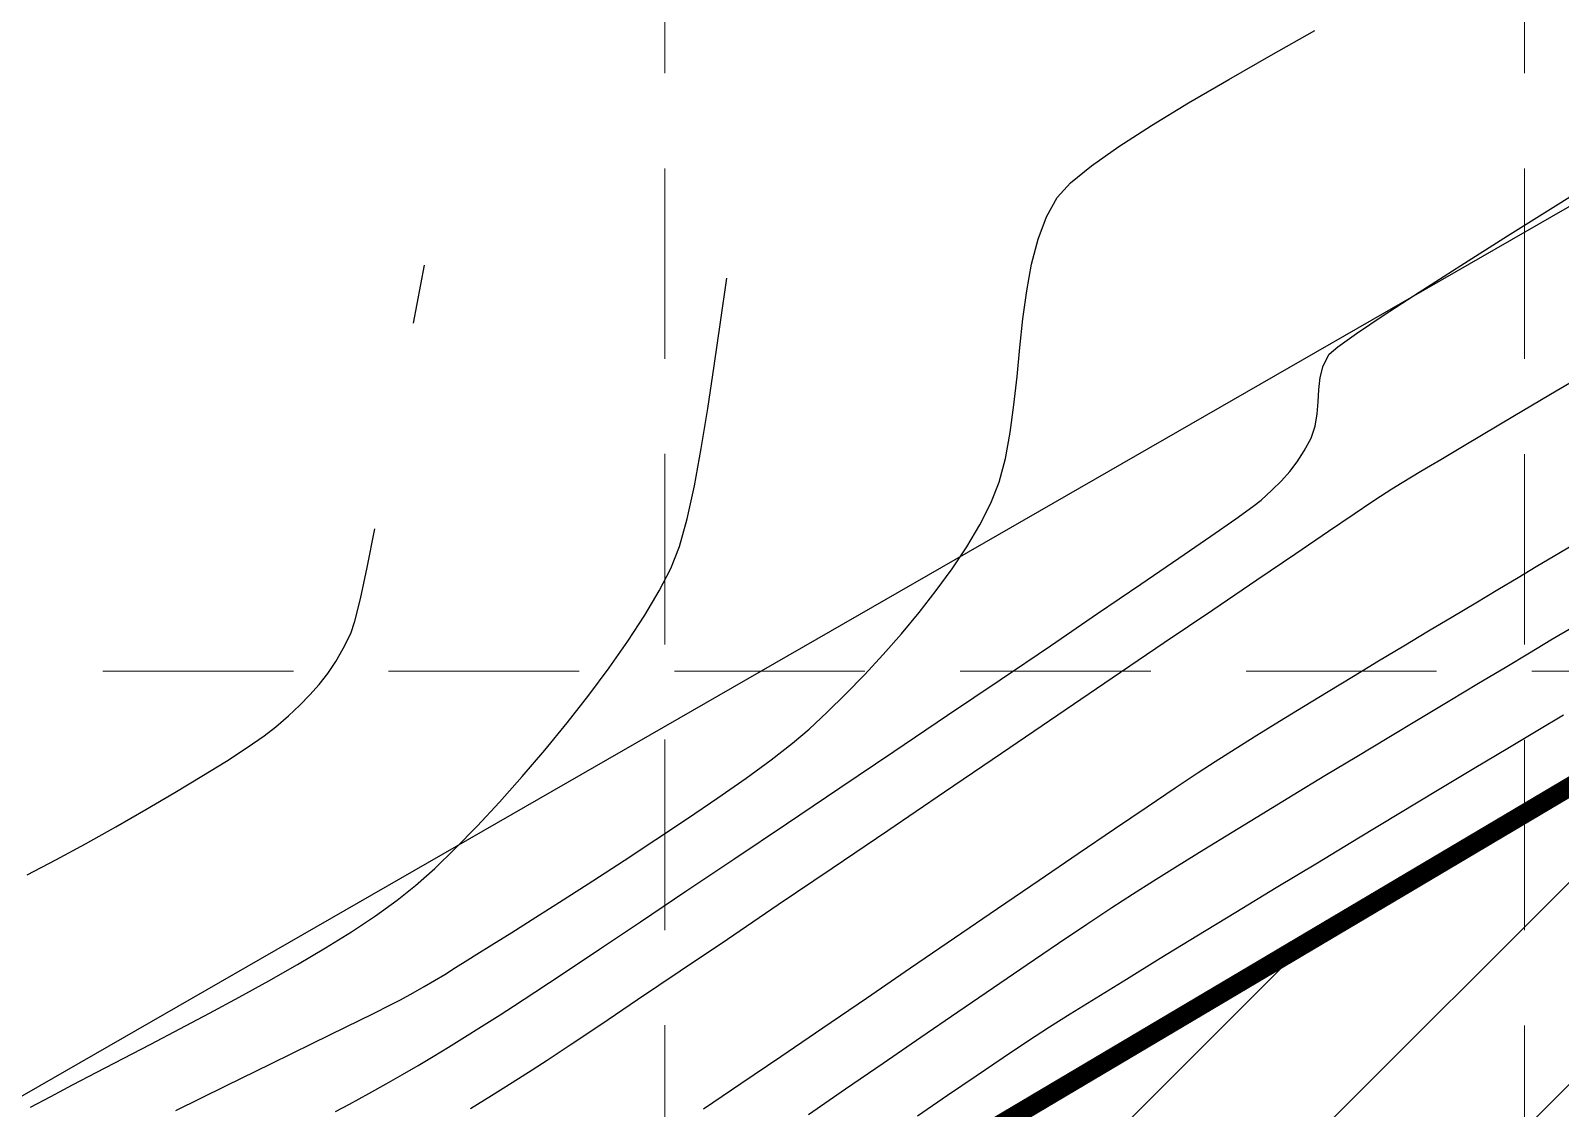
# Model space of a CAD drawing. Extents: x 2138193 to 2139991, y 332071 to 334944.
# Drawn here: x 2138475.4 to 2138555.7, y 332632.5 to 332689.1 of the extents above; entities that cross this region are included whole.
import ezdxf

# ---------------------------------------------------------------- set-up
doc = ezdxf.new("R2010")
doc.units = 0
doc.header["$LTSCALE"] = 100
doc.header["$MEASUREMENT"] = 0
doc.linetypes.add('DASHED', pattern=[0.75, 0.5, -0.25])
doc.linetypes.add('HIDDEN', pattern=[0.375, 0.25, -0.125])
for name, color, linetype in [('CONTOURS', 35, 'Continuous'), ('GRID', 254, 'DASHED'), ('V-PROP-SUBD-N', 7, 'Continuous')]:
    doc.layers.add(name, color=color, linetype=linetype)

msp = doc.modelspace()

# ---------------------------------------------------------------- hatches: boundary and pattern name
at = {"layer": 'CONTOURS', "ltscale": 10}
h = msp.add_hatch(dxfattribs=at)
h.set_pattern_fill('ANSI31', color=5, scale=60, style=0)
h.set_pattern_definition([(45, (0, 0), (-5.303300858899106, 5.303300858899107), [])])
h.paths.add_polyline_path([(2138483.546160111, 332606.2740493599), (2138656.140052903, 332606.2740493599), (2138921.264482902, 332760.8706732228), (2139372.471049562, 332785.9219287917), (2139377.748317752, 332780.6479753673), (2139409.411939294, 332807.0177192923), (2139404.134671104, 332828.1135155923), (2139401.496037009, 332952.0512992817), (2139392.260811476, 332977.1025548506), (2139347.404019459, 332973.1470955816), (2139339.488117175, 332969.1916305132), (2139182.489332715, 332936.2294564062), (2139043.960999322, 332917.7706368185), (2138914.667891463, 332903.2672764998), (2138844.744069344, 332879.534509287), (2138820.996350087, 332862.3941780554), (2138795.929319984, 332796.4698240421), (2138748.301847437, 332763.2789477164)])

# ---------------------------------------------------------------- linework, layer by layer
at = {"layer": 'CONTOURS', "color": 5, "ltscale": 10, "const_width": 1}
msp.add_lwpolyline([(2138656.140052903, 332606.2740493598), (2138921.264482902, 332760.8706732228), (2139372.471049562, 332785.9219287917), (2139377.748317752, 332780.6479753673), (2139409.411939294, 332807.0177192923), (2139404.134671104, 332828.1135155923), (2139401.496037009, 332952.0512992817), (2139392.260811476, 332977.1025548506), (2139347.404019459, 332973.1470955816), (2139339.488117175, 332969.1916305132), (2139182.489332715, 332936.2294564062), (2139043.960999322, 332917.7706368185), (2138914.667891463, 332903.2672764998), (2138844.744069344, 332879.534509287), (2138820.996350087, 332862.3941780554), (2138795.929319984, 332796.4698240421), (2138748.301847437, 332763.2789477164), (2138483.546160112, 332606.27404936)], dxfattribs=at)
at = {"layer": 'CONTOURS', "extrusion": (-0.4931945446027887, 0.8699190428850537, 0), "elevation": -765305.0869115178}
msp.add_lwpolyline([(-2024436.960691119, 550), (-2024439.5813403, 550)], dxfattribs=at)
at = {"layer": 'CONTOURS', "extrusion": (0.4967393797602019, -0.8678997572274404, 0), "elevation": 773557.6523589895}
msp.add_lwpolyline([(2021295.395131113, 550), (2021297.959812405, 550)], dxfattribs=at)
at = {"layer": 'CONTOURS', "extrusion": (0.5048191387518942, -0.8632251370006528, 0), "elevation": 792391.7098151478}
msp.add_lwpolyline([(2013984.117874886, 550), (2013986.567511715, 550)], dxfattribs=at)
at = {"layer": 'CONTOURS'}
for points, elevation in [([(2138534.270714633, 332684.1051562702), (2138536.216572711, 332685.285582231)], 550), ([(2138532.551018392, 332682.9997708577), (2138534.270714633, 332684.1051562702)], 550), ([(2138530.019838726, 332681.0894934952), (2138531.114915814, 332681.988268948)], 550), ([(2138555.615824123, 332679.9741075347), (2138558.404091802, 332681.7221321544)], 549), ([(2138528.756469156, 332679.3060010356), (2138529.323218956, 332680.322287454)], 550), ([(2138552.962155517, 332678.3056824922), (2138555.615824123, 332679.9741075347)], 549), ([(2138550.509717623, 332676.7547571923), (2138552.962155517, 332678.3056824922)], 549), ([(2138527.724249367, 332675.4246089321), (2138527.979850302, 332676.8270794546)], 550), ([(2138527.526632839, 332673.9535750151), (2138527.724249367, 332675.4246089321)], 550), ([(2138511.320723959, 332671.4752615774), (2138511.653463681, 332673.7710593235)], 551), ([(2138544.044905975, 332672.4840567218), (2138545.026104618, 332673.1859813997)], 549), ([(2138555.210594623, 332669.9883744444), (2138557.536436646, 332671.3670590004)], 548), ([(2138543.015887138, 332669.6004482848), (2138543.046368845, 332670.2401830783)], 549), ([(2138510.642586859, 332667.1332750479), (2138510.985999494, 332669.2460574589)], 551), ([(2138542.867738907, 332668.3171548765), (2138542.973973045, 332668.9576997951)], 549), ([(2138541.924797059, 332666.4383865925), (2138542.291948426, 332667.0122259543)], 549), ([(2138525.846141598, 332664.2634774362), (2138526.278113593, 332665.3721501526)], 550), ([(2138546.890084819, 332665.021680798), (2138547.42556936, 332665.3546866935)], 548), ([(2138525.258394782, 332663.1315820583), (2138525.846141598, 332664.2634774362)], 550), ([(2138544.905532198, 332663.7115683283), (2138545.83231004, 332664.3362658514)], 548), ([(2138545.83231004, 332664.3362658514), (2138546.2931247, 332664.6424230025)], 548), ([(2138537.382741572, 332662.5390946689), (2138538.697338452, 332663.456977638)], 549), ([(2138543.56016416, 332662.8008060467), (2138544.905532198, 332663.7115683283)], 548), ([(2138493.099622455, 332660.890370152), (2138493.505799092, 332662.9248325449)], 552), ([(2138524.574560434, 332661.9839344539), (2138525.258394782, 332663.1315820583)], 550), ([(2138541.843578907, 332661.6364546203), (2138543.56016416, 332662.8008060467)], 548), ([(2138535.702259218, 332661.3794082468), (2138537.382741572, 332662.5390946689)], 549), ([(2138555.733427516, 332661.6958200136), (2138557.271650007, 332662.6111987784)], 546), ([(2138533.706171099, 332660.0115719935), (2138535.702259218, 332661.3794082468)], 549), ([(2138537.486248693, 332658.6768867872), (2138539.803149424, 332660.2509896626)], 548), ([(2138552.442958966, 332659.7288021779), (2138553.512236929, 332660.369500573)], 546), ([(2138553.512236929, 332660.369500573), (2138554.466226866, 332660.9402600275)], 546), ([(2138522.080557982, 332658.5352391966), (2138522.972239454, 332659.6768869315)], 550), ([(2138551.293687685, 332659.0413997707), (2138552.442958966, 332659.7288021779)], 546), ([(2138521.146399292, 332657.4133436013), (2138522.080557982, 332658.5352391966)], 550), ([(2138548.814416822, 332657.558753796), (2138550.079235999, 332658.3153610703)], 546), ([(2138547.51404307, 332656.7796456671), (2138548.814416822, 332657.558753796)], 546), ([(2138555.235439426, 332657.0867013892), (2138556.399875534, 332657.7839254902)], 545), ([(2138491.452957393, 332655.9519422037), (2138491.854807469, 332656.6441758998)], 552), ([(2138546.192927657, 332655.9861044024), (2138547.51404307, 332656.7796456671)], 546), ([(2138491.033717823, 332655.3263708724), (2138491.452957393, 332655.9519422037)], 552), ([(2138543.547723505, 332654.3879933431), (2138544.865883497, 332655.1861977213)], 546), ([(2138503.611094962, 332652.7431027525), (2138504.74087412, 332654.1897905029)], 551), ([(2138542.253260594, 332653.5995589865), (2138543.547723505, 332654.3879933431)], 546), ([(2138548.358672925, 332652.9640746309), (2138549.938285325, 332653.9119984129)], 545), ([(2138526.401392969, 332651.1436083806), (2138529.350448854, 332653.1475067908)], 548), ([(2138554.550538662, 332652.3582601962), (2138555.890094986, 332653.1626038799)], 544), ([(2138539.794677678, 332652.0842712159), (2138540.997307681, 332652.8289623711)], 546), ([(2138546.722901674, 332651.9809587083), (2138548.358672925, 332652.9640746309)], 545), ([(2138485.714981747, 332650.7257485501), (2138486.814925677, 332651.4401089715)], 552), ([(2138512.991388439, 332649.8307723824), (2138514.315941837, 332650.7985095207)], 550), ([(2138523.412730754, 332649.1134501207), (2138526.401392969, 332651.1436083806)], 548), ([(2138536.715415329, 332650.1212467302), (2138537.608638065, 332650.7048761626)], 546), ([(2138537.608638065, 332650.7048761626), (2138538.660183502, 332651.37355324)], 546), ([(2138500.048787559, 332648.5657386438), (2138501.244843706, 332649.909142311)], 551), ([(2138515.120088409, 332647.4354271746), (2138517.917585029, 332649.3180108367)], 549), ([(2138534.038955987, 332648.3274257611), (2138535.512883042, 332649.3198348401)], 546), ([(2138547.253054747, 332647.9672048552), (2138549.291230995, 332649.1953434839)], 544), ([(2138479.918412297, 332647.2779358939), (2138481.494562516, 332648.1802374755)], 552), ([(2138545.136577926, 332646.6902141121), (2138547.253054747, 332647.9672048552)], 544), ([(2138478.32634951, 332646.3889080571), (2138479.918412297, 332647.2779358939)], 552), ([(2138530.428576708, 332645.8767571126), (2138532.331548948, 332647.1708047622)], 546), ([(2138542.98034229, 332645.3872099034), (2138545.136577926, 332646.6902141121)], 544), ([(2138476.759629755, 332645.5372575793), (2138478.32634951, 332646.3889080571)], 552), ([(2138495.649878979, 332644.1944396094), (2138496.65139277, 332645.093047999)], 551), ([(2138504.956241451, 332644.4428393514), (2138506.595323699, 332645.5047741844)], 550), ([(2138509.835270603, 332643.8871509012), (2138512.409223698, 332645.6139226554)], 549), ([(2138540.822889605, 332644.0810308779), (2138542.98034229, 332645.3872099034)], 544), ([(2138533.266394747, 332643.7361027427), (2138534.373254941, 332644.4395387497)], 545), ([(2138492.28425712, 332641.7676150592), (2138493.546677396, 332642.6036446984)], 551), ([(2138523.925416625, 332641.4379069478), (2138526.187595763, 332642.9835229363)], 546), ([(2138530.886271084, 332642.1673476786), (2138532.186305897, 332643.0321828106)], 545), ([(2138536.658500132, 332641.5505029712), (2138538.702761631, 332642.7945156842)], 544), ([(2138500.692905677, 332641.7306369804), (2138501.958153096, 332642.5291053239)], 550), ([(2138498.864401086, 332640.5838247621), (2138499.646028559, 332641.0733216514)], 550), ([(2138509.533379146, 332639.705407551), (2138512.00947826, 332641.3797308556)], 548), ([(2138521.619331422, 332639.8620053842), (2138523.925416625, 332641.4379069478)], 546), ([(2138489.457709838, 332640.0521931878), (2138490.913272452, 332640.9146044374)], 551), ([(2138487.941555726, 332639.187961665), (2138489.457709838, 332640.0521931878)], 551), ([(2138496.643428276, 332639.2030042711), (2138497.179394086, 332639.527360582)], 550), ([(2138497.179394086, 332639.527360582), (2138497.750128515, 332639.8818227329)], 550), ([(2138519.307254937, 332638.2826035146), (2138521.619331422, 332639.8620053842)], 546), ([(2138486.388796564, 332638.329490224), (2138487.941555726, 332639.187961665)], 551), ([(2138494.851432181, 332638.1863602315), (2138495.518718363, 332638.5549251104)], 550), ([(2138524.102412574, 332637.5518462051), (2138525.974361052, 332638.8338466099)], 545), ([(2138484.823418799, 332637.4843592194), (2138486.388796564, 332638.329490224)], 551), ([(2138503.762363156, 332635.8239030824), (2138505.36244861, 332636.8950180508)], 548), ([(2138514.816787259, 332635.2204399331), (2138517.027101955, 332636.7264866079)], 546), ([(2138496.573749055, 332635.2180154286), (2138497.377919724, 332635.7069553167)], 549), ([(2138502.549028222, 332635.0188087867), (2138503.762363156, 332635.8239030824)], 548), ([(2138494.964393218, 332634.2697520345), (2138495.77740569, 332634.7436005434)], 549), ([(2138525.070139815, 332634.2058109332), (2138526.479735363, 332635.157229731)], 544), ([(2138493.190375297, 332633.2679196417), (2138494.110215225, 332633.782511276)], 549), ([(2138499.627198646, 332633.1687412894), (2138500.711790667, 332633.8450016022)], 548), ([(2138500.711790667, 332633.8450016022), (2138501.769816792, 332634.5122107771)], 548), ([(2138476.509402615, 332633.1182222287), (2138477.646776598, 332633.7241231631)], 551), ([(2138483.062213244, 332632.3765659429), (2138485.690560895, 332633.6674785124)], 550), ([(2138498.521125072, 332632.4868394117), (2138499.627198646, 332633.1687412894)], 548)]:
    msp.add_lwpolyline(points, dxfattribs=dict(at, elevation=elevation))
at = {"layer": 'CONTOURS', "extrusion": (0.5758402935338037, -0.8175622033477958, 0), "elevation": 959464.1656010086}
msp.add_lwpolyline([(1939953.904016591, 550), (1939955.660583336, 550)], dxfattribs=at)
at = {"layer": 'CONTOURS', "extrusion": (0.7403435288925416, -0.6722287253806836, 0), "elevation": 1359609.07678157}
msp.add_lwpolyline([(1683878.564932096, 550), (1683879.601215945, 550)], dxfattribs=at)
at = {"layer": 'CONTOURS', "extrusion": (0.9364584689895655, -0.3507784712004418, 0), "elevation": 1885946.626814198}
msp.add_lwpolyline([(1061688.94654404, 550), (1061690.201374673, 550)], dxfattribs=at)
at = {"layer": 'CONTOURS', "extrusion": (0.9682808516230478, -0.2498643479573377, 0), "elevation": 1987571.615070442}
msp.add_lwpolyline([(856466.5007135655, 550), (856467.8472493415, 550)], dxfattribs=at)
at = {"layer": 'CONTOURS', "extrusion": (0.9828295818450765, -0.184515617361328, 0), "elevation": 2040393.177445856}
msp.add_lwpolyline([(721547.4081482411, 552), (721550.506469364, 552)], dxfattribs=at)
at = {"layer": 'CONTOURS', "extrusion": (0.5383411585311442, -0.8427270002980475, 0), "elevation": 870914.0753733364}
msp.add_lwpolyline([(1981305.253343012, 549), (1981307.845612561, 549)], dxfattribs=at)
at = {"layer": 'CONTOURS', "extrusion": (0.9895201710852, -0.1443947056353415, 0), "elevation": 2068064.085958365}
msp.add_lwpolyline([(637977.1675538158, 551), (637979.5046090485, 551)], dxfattribs=at)
at = {"layer": 'CONTOURS', "extrusion": (0.5448839405471495, -0.8385114735850729, 0), "elevation": 886308.5327590243}
msp.add_lwpolyline([(1974464.561721065, 549), (1974466.768108939, 549)], dxfattribs=at)
at = {"layer": 'CONTOURS', "extrusion": (0.9942557036454573, -0.1070308169102564, 0), "elevation": 2090636.825741615}
msp.add_lwpolyline([(559649.8057206353, 550), (559651.3239568255, 550)], dxfattribs=at)
at = {"layer": 'CONTOURS', "extrusion": (0.5567047610528725, -0.8307104242881899, 0), "elevation": 914183.1142824679}
msp.add_lwpolyline([(1961712.392505238, 549), (1961714.136742308, 549)], dxfattribs=at)
at = {"layer": 'CONTOURS', "extrusion": (0.9951370255758691, -0.0985002554718122, 0), "elevation": 2095359.439529344}
msp.add_lwpolyline([(541698.6328422901, 550), (541700.1581736834, 550)], dxfattribs=at)
at = {"layer": 'CONTOURS', "extrusion": (0.6622627612810263, -0.7492716697036066, 0), "elevation": 1167016.0167069}
msp.add_lwpolyline([(1822666.468829622, 549), (1822667.065155027, 549)], dxfattribs=at)
at = {"layer": 'CONTOURS', "extrusion": (0.9889139645769445, -0.1484896315057383, 0), "elevation": 2065405.443695746}
msp.add_lwpolyline([(646527.9712935424, 551), (646530.2254877377, 551)], dxfattribs=at)
at = {"layer": 'CONTOURS', "extrusion": (0.9656626806258675, -0.2597991286483927, 0), "elevation": 1978683.677666245}
msp.add_lwpolyline([(876839.4844321943, 549), (876840.1244647986, 549)], dxfattribs=at)
at = {"layer": 'CONTOURS', "extrusion": (0.886108308133157, -0.4634782263034526, 0), "elevation": 1740794.979766208}
msp.add_lwpolyline([(1285951.21935283, 549), (1285951.895782672, 549)], dxfattribs=at)
at = {"layer": 'CONTOURS', "extrusion": (0.9942704747858654, -0.1068935122871824, 0), "elevation": 2090714.104564551}
msp.add_lwpolyline([(559358.0598489881, 550), (559359.5647012572, 550)], dxfattribs=at)
at = {"layer": 'CONTOURS', "extrusion": (0.9935742961632366, -0.1131817918383039, 0), "elevation": 2087149.188235509}
msp.add_lwpolyline([(572576.7336557277, 549), (572577.369243658, 549)], dxfattribs=at)
at = {"layer": 'CONTOURS', "extrusion": (0.5100204325637663, -0.8601622860643617, 0), "elevation": 804556.6758637994}
msp.add_lwpolyline([(2009170.734497032, 548), (2009173.030191641, 548)], dxfattribs=at)
at = {"layer": 'CONTOURS', "extrusion": (0.9910705307871397, -0.133338677829419, 0), "elevation": 2075073.439610121}
msp.add_lwpolyline([(614845.7807583002, 550), (614847.2382371066, 550)], dxfattribs=at)
at = {"layer": 'CONTOURS', "extrusion": (0.9978805381149917, -0.06507251071946415, 0), "elevation": 2112362.809334303}
msp.add_lwpolyline([(471124.2391215205, 549), (471124.8832351845, 549)], dxfattribs=at)
at = {"layer": 'CONTOURS', "extrusion": (0.9429967451526348, -0.3328019510632964, 0), "elevation": 1905926.298641084}
msp.add_lwpolyline([(1025415.70771263, 549), (1025416.379108458, 549)], dxfattribs=at)
at = {"layer": 'CONTOURS', "extrusion": (0.5101967935988452, -0.8600576909727959, 0), "elevation": 804968.6288514881}
msp.add_lwpolyline([(2009003.909695033, 548), (2009005.722142499, 548)], dxfattribs=at)
at = {"layer": 'CONTOURS', "extrusion": (0.983494908820336, -0.1809358016658922, 0), "elevation": 2043038.729262835}
msp.add_lwpolyline([(714111.9560972246, 550), (714113.3415808466, 550)], dxfattribs=at)
at = {"layer": 'CONTOURS', "extrusion": (0.885587119609419, -0.4644733077173462, 0), "elevation": 1739350.560952496}
msp.add_lwpolyline([(1287901.433180974, 549), (1287902.191779227, 549)], dxfattribs=at)
at = {"layer": 'CONTOURS', "extrusion": (0.5105556315760859, -0.8598447226481908, 0), "elevation": 805806.8701333124}
msp.add_lwpolyline([(2008666.585783444, 548), (2008667.839801028, 548)], dxfattribs=at)
at = {"layer": 'CONTOURS', "extrusion": (0.9834322604166061, -0.1812760027468737, 0), "elevation": 2042775.786998802}
msp.add_lwpolyline([(714814.2726372126, 551), (714816.251962787, 551)], dxfattribs=at)
at = {"layer": 'CONTOURS', "extrusion": (0.5128182813487376, -0.8584971813084346, 0), "elevation": 811093.9432412067}
msp.add_lwpolyline([(2006536.182029349, 548), (2006536.889522674, 548)], dxfattribs=at)
at = {"layer": 'CONTOURS', "extrusion": (-0.5117196567589706, 0.8591524852355845, 0), "elevation": -808526.4816034327}
msp.add_lwpolyline([(-2007572.813704119, 548), (-2007573.43410968, 548)], dxfattribs=at)
at = {"layer": 'CONTOURS', "extrusion": (0.9669284287830054, -0.2550478653336047, 0), "elevation": 1982956.26097024}
msp.add_lwpolyline([(867090.1677963511, 550), (867091.4612587474, 550)], dxfattribs=at)
at = {"layer": 'CONTOURS', "extrusion": (0.73903877192536, -0.6736628931379967, 0), "elevation": 1356360.413657783}
msp.add_lwpolyline([(1686508.44091262, 549), (1686509.092303593, 549)], dxfattribs=at)
at = {"layer": 'CONTOURS', "extrusion": (0.7900880967630648, -0.612993311018414, 0), "elevation": 1485714.217679629}
msp.add_lwpolyline([(1573747.042426199, 549), (1573747.688394851, 549)], dxfattribs=at)
at = {"layer": 'CONTOURS', "extrusion": (0.5140862841618032, -0.8577384755487594, 0), "elevation": 814058.0211095111}
msp.add_lwpolyline([(2005333.689384211, 548), (2005334.258774851, 548)], dxfattribs=at)
at = {"layer": 'CONTOURS', "extrusion": (-0.5107405272318575, 0.8597349090521591, 0), "elevation": -806238.8124847133}
msp.add_lwpolyline([(-2008490.709062916, 548), (-2008491.293856614, 548)], dxfattribs=at)
at = {"layer": 'CONTOURS', "extrusion": (-0.510510020411012, 0.8598718038521488, 0), "elevation": -805700.3220930692}
msp.add_lwpolyline([(-2008707.368242995, 548), (-2008707.999071695, 548)], dxfattribs=at)
at = {"layer": 'CONTOURS', "extrusion": (0.9766208693694255, -0.2149690152373303, 0), "elevation": 2017001.064905488}
msp.add_lwpolyline([(784599.4417852197, 551), (784601.2136649846, 551)], dxfattribs=at)
at = {"layer": 'CONTOURS', "extrusion": (-0.7007828691557372, 0.713374635305919, 0), "elevation": -1261337.869205717}
msp.add_lwpolyline([(-1758706.521473282, 549), (-1758707.21631402, 549)], dxfattribs=at)
at = {"layer": 'CONTOURS', "extrusion": (0.5202471471465503, -0.8540157527152973, 0), "elevation": 828471.7439050013}
msp.add_lwpolyline([(1999421.391095225, 548), (1999421.975737745, 548)], dxfattribs=at)
at = {"layer": 'CONTOURS', "extrusion": (0.6108818517858273, -0.7917217713052476, 0), "elevation": 1043017.618351953}
msp.add_lwpolyline([(1896346.817835843, 549), (1896347.363465406, 549)], dxfattribs=at)
at = {"layer": 'CONTOURS', "extrusion": (0.6810498616065106, -0.7322370422245468, 0), "elevation": 1212863.169676586}
msp.add_lwpolyline([(1792479.290468049, 549), (1792480.0642147, 549)], dxfattribs=at)
at = {"layer": 'CONTOURS', "extrusion": (0.5362454275699042, -0.8440621075551079, 0), "elevation": 865996.0521420627}
msp.add_lwpolyline([(1983455.78469251, 548), (1983456.491939185, 548)], dxfattribs=at)
at = {"layer": 'CONTOURS', "extrusion": (0.9630281831687936, -0.2694006652230327, 0), "elevation": 1969825.550042967}
msp.add_lwpolyline([(896478.7535635809, 551), (896480.2743381903, 551)], dxfattribs=at)
at = {"layer": 'CONTOURS', "extrusion": (0.5816511694398053, -0.8134383302311904, 0), "elevation": 973282.3272263631}
msp.add_lwpolyline([(1933063.435878706, 549), (1933064.540365257, 549)], dxfattribs=at)
at = {"layer": 'CONTOURS', "extrusion": (0.932432212973012, -0.3613449435238464, 0), "elevation": 1873809.41057752}
msp.add_lwpolyline([(1082923.117106947, 551), (1082924.349169467, 551)], dxfattribs=at)
at = {"layer": 'CONTOURS', "extrusion": (0.8331022795826153, -0.5531189670895855, 0), "elevation": 1597608.045065942}
msp.add_lwpolyline([(1459998.575110107, 550), (1459999.960922831, 550)], dxfattribs=at)
at = {"layer": 'CONTOURS', "extrusion": (-0.5617478701403879, 0.8273084856283888, 0), "elevation": -926107.5311546158}
msp.add_lwpolyline([(-1956103.313473393, 548), (-1956105.779820007, 548)], dxfattribs=at)
at = {"layer": 'CONTOURS', "extrusion": (-0.5121212725285258, 0.85891315173524, 0), "elevation": -809472.3779577165}
msp.add_lwpolyline([(-2007195.300790893, 546), (-2007196.776144538, 546)], dxfattribs=at)
at = {"layer": 'CONTOURS', "extrusion": (0.9779486021934282, -0.2088457121128415, 0), "elevation": 2021861.537034626}
msp.add_lwpolyline([(771938.6916985506, 552), (771940.3669809607, 552)], dxfattribs=at)
at = {"layer": 'CONTOURS', "extrusion": (0.8867592028237088, -0.4622316694120607, 0), "elevation": 1742576.20185065}
msp.add_lwpolyline([(1283475.340342021, 551), (1283476.671185442, 551)], dxfattribs=at)
at = {"layer": 'CONTOURS', "extrusion": (0.8095363569622327, -0.5870697460747885, 0), "elevation": 1535917.664187442}
msp.add_lwpolyline([(1524762.241222998, 550), (1524763.664906781, 550)], dxfattribs=at)
at = {"layer": 'CONTOURS', "extrusion": (0.8598277398114282, -0.510584231886151, 0), "elevation": 1668898.093962998}
msp.add_lwpolyline([(1377917.205988173, 551), (1377918.691537703, 551)], dxfattribs=at)
at = {"layer": 'CONTOURS', "extrusion": (0.5634513292532114, -0.8261492598573149, 0), "elevation": 930132.8370505744}
msp.add_lwpolyline([(1954183.02694788, 549), (1954185.764242803, 549)], dxfattribs=at)
at = {"layer": 'CONTOURS', "extrusion": (0.9717794201870469, -0.2358914125205221, 0), "elevation": 1999671.783573862}
msp.add_lwpolyline([(827722.2787097113, 552), (827723.4904603224, 552)], dxfattribs=at)
at = {"layer": 'CONTOURS', "extrusion": (-0.5620847222897517, 0.8270796605941008, 0), "elevation": -926904.0234911138}
msp.add_lwpolyline([(-1955720.14000991, 548), (-1955723.218309516, 548)], dxfattribs=at)
at = {"layer": 'CONTOURS', "extrusion": (-0.5131271717214257, 0.8583125920322797, 0), "elevation": -811823.3328243471}
msp.add_lwpolyline([(-2006240.482210727, 546), (-2006241.897140087, 546)], dxfattribs=at)
at = {"layer": 'CONTOURS', "extrusion": (0.9501131213574521, -0.3119055251585005, 0), "elevation": 1928051.858462919}
msp.add_lwpolyline([(983069.7301421819, 552), (983070.4164868109, 552)], dxfattribs=at)
at = {"layer": 'CONTOURS', "extrusion": (0.8377451218658223, -0.5460614533090745, 0), "elevation": 1609872.45081752}
msp.add_lwpolyline([(1446437.933706333, 551), (1446439.548232269, 551)], dxfattribs=at)
at = {"layer": 'CONTOURS', "extrusion": (-0.5621231779281218, 0.8270535247709118, 0), "elevation": -926991.7322965306}
msp.add_lwpolyline([(-1955672.010796163, 549), (-1955675.005113274, 549)], dxfattribs=at)
at = {"layer": 'CONTOURS', "extrusion": (0.8916946712437572, -0.4526373971243292, 0), "elevation": 1756308.953874105}
msp.add_lwpolyline([(1264589.543897112, 552), (1264590.416611554, 552)], dxfattribs=at)
at = {"layer": 'CONTOURS', "extrusion": (0.8191101666133747, -0.5736362392236128, 0), "elevation": 1560848.52596309}
msp.add_lwpolyline([(1499206.035429512, 551), (1499207.751769149, 551)], dxfattribs=at)
at = {"layer": 'CONTOURS', "extrusion": (0.7503192196496906, -0.6610756905410147, 0), "elevation": 1384661.78853097}
msp.add_lwpolyline([(1663322.137313478, 550), (1663323.59438313, 550)], dxfattribs=at)
at = {"layer": 'CONTOURS', "extrusion": (0.514241126959119, -0.857645651387457, 0), "elevation": 814431.1505240279}
msp.add_lwpolyline([(2005187.241208213, 545), (2005188.553082762, 545)], dxfattribs=at)
at = {"layer": 'CONTOURS', "extrusion": (0.7332940904822941, -0.6799115948884422, 0), "elevation": 1341987.323559961}
msp.add_lwpolyline([(1697938.142357067, 550), (1697939.582110987, 550)], dxfattribs=at)
at = {"layer": 'CONTOURS', "extrusion": (0.5610942192736902, -0.8277519417661598, 0), "elevation": 924558.9412538771}
msp.add_lwpolyline([(1956820.114849664, 549), (1956823.305693474, 549)], dxfattribs=at)
at = {"layer": 'CONTOURS', "extrusion": (-0.5621232760619548, 0.8270534580723157, 0), "elevation": -926995.1885309396}
msp.add_lwpolyline([(-1955673.632058399, 548), (-1955676.930181692, 548)], dxfattribs=at)
at = {"layer": 'CONTOURS', "extrusion": (0.5139466933700015, -0.8578221239709558, 0), "elevation": 813742.7836253482}
msp.add_lwpolyline([(2005465.207904188, 545), (2005466.69215566, 545)], dxfattribs=at)
at = {"layer": 'CONTOURS', "extrusion": (0.8028502988858854, -0.5961806752812813, 0), "elevation": 1518577.17087522}
msp.add_lwpolyline([(1542006.716205501, 551), (1542008.506385758, 551)], dxfattribs=at)
at = {"layer": 'CONTOURS', "extrusion": (-0.5162410894519657, 0.8564433066826126, 0), "elevation": -819104.4237533077}
msp.add_lwpolyline([(-2003272.712160945, 546), (-2003274.26164373, 546)], dxfattribs=at)
at = {"layer": 'CONTOURS', "extrusion": (0.5139433995784081, -0.8578240973706608, 0), "elevation": 813735.0832154308}
msp.add_lwpolyline([(2005466.702325824, 545), (2005468.332425345, 545)], dxfattribs=at)
at = {"layer": 'CONTOURS', "extrusion": (0.749644342041142, -0.6618408875596182, 0), "elevation": 1382942.854922351}
msp.add_lwpolyline([(1664712.523766145, 552), (1664713.257637981, 552)], dxfattribs=at)
at = {"layer": 'CONTOURS', "extrusion": (0.7910236096092331, -0.6117856234342056, 0), "elevation": 1488083.150375939}
msp.add_lwpolyline([(1571435.556331745, 552), (1571436.287293142, 552)], dxfattribs=at)
at = {"layer": 'CONTOURS', "extrusion": (0.7170550472388633, -0.6970165415750703, 0), "elevation": 1301569.767163963}
msp.add_lwpolyline([(1729113.98843392, 550), (1729115.396111937, 550)], dxfattribs=at)
at = {"layer": 'CONTOURS', "extrusion": (-0.5602557154641665, 0.8283197047576106, 0), "elevation": -922576.9095863826}
msp.add_lwpolyline([(-1957752.031600715, 549), (-1957755.358473265, 549)], dxfattribs=at)
at = {"layer": 'CONTOURS', "extrusion": (-0.5621026941261392, 0.8270674466185548, 0), "elevation": -926946.5200370565}
msp.add_lwpolyline([(-1955693.239817677, 548), (-1955696.700329372, 548)], dxfattribs=at)
at = {"layer": 'CONTOURS', "extrusion": (-0.5141582862973358, 0.8576953168997643, 0), "elevation": -814237.4689606305}
msp.add_lwpolyline([(-2005261.032346812, 545), (-2005262.781765479, 545)], dxfattribs=at)
at = {"layer": 'CONTOURS', "extrusion": (0.711425496206081, -0.7027615266560425, 0), "elevation": 1287599.809058217}
msp.add_lwpolyline([(1739506.484907886, 552), (1739507.245882543, 552)], dxfattribs=at)
at = {"layer": 'CONTOURS', "extrusion": (-0.7012340011278341, 0.7129311857832065, 0), "elevation": -1262442.097635705}
msp.add_lwpolyline([(-1757883.446141957, 550), (-1757884.806780659, 550)], dxfattribs=at)
at = {"layer": 'CONTOURS', "extrusion": (-0.6586283116858016, 0.7524684359133682, 0), "elevation": -1158158.419510808}
msp.add_lwpolyline([(-1828239.321173991, 552), (-1828240.204435214, 552)], dxfattribs=at)
at = {"layer": 'CONTOURS', "extrusion": (-0.6804144345094514, 0.7328275358576422, 0), "elevation": -1211281.409286686}
msp.add_lwpolyline([(-1793485.577670908, 552), (-1793486.388808069, 552)], dxfattribs=at)
at = {"layer": 'CONTOURS', "extrusion": (-0.6854077595003214, 0.7281594627667416, 0), "elevation": -1223531.670260289}
msp.add_lwpolyline([(-1785183.42920099, 550), (-1785184.727688658, 550)], dxfattribs=at)
at = {"layer": 'CONTOURS', "extrusion": (0.5595403325876394, -0.8288031227062999, 0), "elevation": 920886.2359477852}
msp.add_lwpolyline([(1958544.455522604, 549), (1958547.85792449, 549)], dxfattribs=at)
at = {"layer": 'CONTOURS', "extrusion": (-0.5229660488195391, 0.8523535133863647, 0), "elevation": -834846.528096604}
msp.add_lwpolyline([(-1996759.068167075, 546), (-1996760.54167882, 546)], dxfattribs=at)
at = {"layer": 'CONTOURS', "extrusion": (0.6123144090478538, -0.7906143588832533, 0), "elevation": 1046427.342750821}
msp.add_lwpolyline([(1894406.717842337, 552), (1894407.494842111, 552)], dxfattribs=at)
at = {"layer": 'CONTOURS', "extrusion": (0.7743149663192797, -0.6328003894862683, 0), "elevation": 1445372.566199556}
msp.add_lwpolyline([(1610822.063379906, 551), (1610823.915590307, 551)], dxfattribs=at)
at = {"layer": 'CONTOURS', "extrusion": (-0.6493717854684495, 0.7604710936238919, 0), "elevation": -1135719.610233256}
msp.add_lwpolyline([(-1842293.780275665, 550), (-1842294.925074528, 550)], dxfattribs=at)
at = {"layer": 'CONTOURS', "extrusion": (-0.5150313085603864, 0.8571713662988144, 0), "elevation": -816282.4721592811}
msp.add_lwpolyline([(-2004432.271393279, 544), (-2004434.105360219, 544)], dxfattribs=at)
at = {"layer": 'CONTOURS', "extrusion": (0.5688556639469452, -0.8224373736616547, 0), "elevation": 942905.3601983446}
msp.add_lwpolyline([(1948002.135503647, 552), (1948003.202762242, 552)], dxfattribs=at)
at = {"layer": 'CONTOURS', "extrusion": (0.6126240327521051, -0.7903744647283006, 0), "elevation": 1047186.567516993}
msp.add_lwpolyline([(1894016.981457448, 550), (1894018.399784638, 550)], dxfattribs=at)
at = {"layer": 'CONTOURS', "extrusion": (0.5308898442877116, -0.847440837599988, 0), "elevation": 853426.0976753266}
msp.add_lwpolyline([(1988886.229333636, 546), (1988887.568063287, 546)], dxfattribs=at)
at = {"layer": 'CONTOURS', "extrusion": (-0.5158868831099801, 0.8566567129457806, 0), "elevation": -818279.6506998178}
msp.add_lwpolyline([(-2003609.251531895, 545), (-2003611.199739068, 545)], dxfattribs=at)
at = {"layer": 'CONTOURS', "extrusion": (-0.515333543343546, 0.8569896960319803, 0), "elevation": -816989.2501261092}
msp.add_lwpolyline([(-2004142.238087933, 544), (-2004144.298730923, 544)], dxfattribs=at)
at = {"layer": 'CONTOURS', "extrusion": (0.5285454419212589, -0.848905009894665, 0), "elevation": 847898.0096342862}
msp.add_lwpolyline([(1991190.753022267, 552), (1991192.261882374, 552)], dxfattribs=at)
at = {"layer": 'CONTOURS', "extrusion": (0.7607659066091264, -0.6490263749195359, 0), "elevation": 1411000.27367032}
msp.add_lwpolyline([(1641012.420413918, 551), (1641014.260357316, 551)], dxfattribs=at)
at = {"layer": 'CONTOURS', "extrusion": (0.5589020580020218, -0.82923367608962, 0), "elevation": 919378.0483896396}
msp.add_lwpolyline([(1959249.462611779, 549), (1959252.880042715, 549)], dxfattribs=at)
at = {"layer": 'CONTOURS', "extrusion": (0.5168405151638381, -0.8560817028094798, 0), "elevation": 820510.3134948858}
msp.add_lwpolyline([(2002694.831665655, 545), (2002696.793082304, 545)], dxfattribs=at)
at = {"layer": 'CONTOURS', "extrusion": (0.5163577069867458, -0.8563730019304614, 0), "elevation": 819350.5011749985}
msp.add_lwpolyline([(2003105.029785484, 552), (2003106.688593357, 552)], dxfattribs=at)
at = {"layer": 'CONTOURS', "extrusion": (-0.5745947069990853, 0.8184380994850101, 0), "elevation": -956524.9504092184}
msp.add_lwpolyline([(-1941377.53063142, 550), (-1941379.34044191, 550)], dxfattribs=at)
at = {"layer": 'CONTOURS', "extrusion": (0.5545678218040996, -0.832138528743536, 0), "elevation": 909152.66563536}
msp.add_lwpolyline([(1964034.40408172, 546), (1964035.849192414, 546)], dxfattribs=at)
at = {"layer": 'CONTOURS', "extrusion": (-0.5180278897484586, 0.8553637269856368, 0), "elevation": -823288.4001768965}
msp.add_lwpolyline([(-2001552.441233032, 545), (-2001554.38933494, 545)], dxfattribs=at)
at = {"layer": 'CONTOURS', "extrusion": (-0.5156912308505941, 0.8567745061705556, 0), "elevation": -817825.7661611312}
msp.add_lwpolyline([(-2003798.785903968, 544), (-2003801.028423903, 544)], dxfattribs=at)
at = {"layer": 'CONTOURS', "extrusion": (-0.5061563513154292, 0.8624417360164405, 0), "elevation": -795516.316596611}
msp.add_lwpolyline([(-2012687.681790246, 552), (-2012689.44304783, 552)], dxfattribs=at)
at = {"layer": 'CONTOURS', "extrusion": (0.5617279093779486, -0.8273220387647601, 0), "elevation": 926060.3430561987}
msp.add_lwpolyline([(1956102.237755764, 548), (1956105.840821344, 548)], dxfattribs=at)
at = {"layer": 'CONTOURS', "extrusion": (0.7319301450667922, -0.6813796759094775, 0), "elevation": 1338572.679019671}
msp.add_lwpolyline([(1700604.254699942, 551), (1700605.983152615, 551)], dxfattribs=at)
at = {"layer": 'CONTOURS', "extrusion": (0.5635628457974411, -0.8260731921789314, 0), "elevation": 930393.3838981239}
msp.add_lwpolyline([(1954033.602965817, 550), (1954035.528948874, 550)], dxfattribs=at)
at = {"layer": 'CONTOURS', "extrusion": (0.5608449623433953, -0.8279208465874233, 0), "elevation": 923979.557690113}
msp.add_lwpolyline([(1957098.988374214, 546), (1957101.050657156, 546)], dxfattribs=at)
at = {"layer": 'CONTOURS', "extrusion": (0.519502755278399, -0.8544687748877381, 0), "elevation": 826740.1665054313}
msp.add_lwpolyline([(2000127.25305356, 545), (2000129.161318918, 545)], dxfattribs=at)
at = {"layer": 'CONTOURS', "extrusion": (0.555273152494128, -0.8316680384139054, 0), "elevation": 910804.6797797089}
msp.add_lwpolyline([(1963238.701014728, 550), (1963240.689679274, 550)], dxfattribs=at)
at = {"layer": 'CONTOURS', "extrusion": (0.5577195917728007, -0.8300294313774546, 0), "elevation": 916584.6180988833}
msp.add_lwpolyline([(1960551.215023532, 549), (1960554.481009784, 549)], dxfattribs=at)
at = {"layer": 'CONTOURS', "extrusion": (0.5213464885584236, -0.8533450877973117, 0), "elevation": 831056.8562379432}
msp.add_lwpolyline([(1998335.675382553, 545), (1998337.517293041, 545)], dxfattribs=at)
at = {"layer": 'CONTOURS', "extrusion": (0.7149416303438046, -0.6991841425556952, 0), "elevation": 1296320.151694603}
msp.add_lwpolyline([(1733026.273629377, 551), (1733027.902958266, 551)], dxfattribs=at)
at = {"layer": 'CONTOURS', "extrusion": (-0.5488422860072448, 0.8359259208149618, 0), "elevation": -895635.8485357107}
msp.add_lwpolyline([(-1970203.014135129, 550), (-1970205.011842254, 550)], dxfattribs=at)
at = {"layer": 'CONTOURS', "extrusion": (0.5614852945036587, -0.8274867153351405, 0), "elevation": 925486.7270086154}
msp.add_lwpolyline([(1956370.161120893, 548), (1956373.696834363, 548)], dxfattribs=at)
at = {"layer": 'CONTOURS', "extrusion": (0.5236833715667575, -0.851912980500047, 0), "elevation": 836530.756733709}
msp.add_lwpolyline([(1996048.666865176, 545), (1996050.415907691, 545)], dxfattribs=at)
at = {"layer": 'CONTOURS', "extrusion": (0.6944238545057793, -0.7195661959078792, 0), "elevation": 1245662.923315898}
msp.add_lwpolyline([(1769786.588101259, 551), (1769788.089646705, 551)], dxfattribs=at)
at = {"layer": 'CONTOURS', "extrusion": (-0.5632599137259588, 0.8262797768246695, 0), "elevation": -929689.9038919413}
msp.add_lwpolyline([(-1954388.039244783, 546), (-1954390.533100634, 546)], dxfattribs=at)
at = {"layer": 'CONTOURS', "extrusion": (0.5267091357707251, -0.8500455789518911, 0), "elevation": 843622.6493008512}
msp.add_lwpolyline([(1993060.038478772, 545), (1993061.668148361, 545)], dxfattribs=at)
at = {"layer": 'CONTOURS', "extrusion": (-0.4660383349618152, 0.8847645281915516, 0), "elevation": -702299.1765856617}
msp.add_lwpolyline([(-2047072.258095184, 552), (-2047073.953598419, 552)], dxfattribs=at)
at = {"layer": 'CONTOURS', "extrusion": (-0.5611624956810689, 0.8277056562818661, 0), "elevation": -924723.586441516}
msp.add_lwpolyline([(-1956727.581793591, 548), (-1956730.99272027, 548)], dxfattribs=at)
at = {"layer": 'CONTOURS', "extrusion": (-0.530747381899817, 0.8475300682609967, 0), "elevation": -853095.3551589086}
msp.add_lwpolyline([(-1989022.348731972, 545), (-1989023.832537129, 545)], dxfattribs=at)
at = {"layer": 'CONTOURS', "extrusion": (-0.6250181851206746, 0.7806101897031952, 0), "elevation": -1076933.222250647}
msp.add_lwpolyline([(-1877238.918744765, 551), (-1877240.16563106, 551)], dxfattribs=at)
at = {"layer": 'CONTOURS', "extrusion": (-0.5396327588870905, 0.8419005199760285, 0), "elevation": -873953.800036705}
msp.add_lwpolyline([(-1979912.418494843, 550), (-1979914.27304885, 550)], dxfattribs=at)
at = {"layer": 'CONTOURS', "extrusion": (0.5638376432437542, -0.8258856531393006, 0), "elevation": 931056.4979199999}
msp.add_lwpolyline([(1953734.733069168, 546), (1953737.373093584, 546)], dxfattribs=at)
at = {"layer": 'CONTOURS', "extrusion": (0.5833395910737217, -0.8122283678165538, 0), "elevation": 977286.1920080029}
msp.add_lwpolyline([(1930988.723387811, 551), (1930990.114461405, 551)], dxfattribs=at)
at = {"layer": 'CONTOURS', "extrusion": (0.5363183770717912, -0.8440157572078143, 0), "elevation": 866162.3634791633}
msp.add_lwpolyline([(1983331.650855802, 550), (1983333.353120672, 550)], dxfattribs=at)
at = {"layer": 'CONTOURS', "extrusion": (-0.556436868384503, 0.8308898913228199, 0), "elevation": -913555.2725034211}
msp.add_lwpolyline([(-1961958.654937492, 549), (-1961961.527474268, 549)], dxfattribs=at)
at = {"layer": 'CONTOURS', "extrusion": (0.5460033605270621, -0.837782985201511, 0), "elevation": 888963.0878097077}
msp.add_lwpolyline([(1973250.092420594, 545), (1973251.381643304, 545)], dxfattribs=at)
at = {"layer": 'CONTOURS', "extrusion": (0.518770298394876, -0.8549136666958199, 0), "elevation": 825029.4898012944}
msp.add_lwpolyline([(2000831.165518675, 544), (2000833.645450925, 544)], dxfattribs=at)
at = {"layer": 'CONTOURS', "extrusion": (0.5607329196675469, -0.8279967347768398, 0), "elevation": 923708.1065500465}
msp.add_lwpolyline([(1957203.933187782, 548), (1957207.161893391, 548)], dxfattribs=at)
at = {"layer": 'CONTOURS', "extrusion": (-0.5282811237291521, 0.849069522660815, 0), "elevation": -847289.1201675049}
msp.add_lwpolyline([(-1991455.375112256, 551), (-1991456.989802964, 551)], dxfattribs=at)
at = {"layer": 'CONTOURS', "extrusion": (0.5556331337795467, -0.8314275799168083, 0), "elevation": 911657.6220995501}
msp.add_lwpolyline([(1962838.564821495, 549), (1962841.149882162, 549)], dxfattribs=at)
at = {"layer": 'CONTOURS', "extrusion": (-0.5586671888207133, 0.8293919291475903, 0), "elevation": -918836.3095470082}
msp.add_lwpolyline([(-1959514.726296661, 545), (-1959516.521821437, 545)], dxfattribs=at)
at = {"layer": 'CONTOURS', "extrusion": (0.5317529787567109, -0.8468995038275587, 0), "elevation": 855439.9968970853}
msp.add_lwpolyline([(1987977.170752614, 550), (1987978.40688171, 550)], dxfattribs=at)
at = {"layer": 'CONTOURS', "extrusion": (-0.561750964701688, 0.8273063843925798, 0), "elevation": -926124.7929578663}
msp.add_lwpolyline([(-1956078.526846583, 545), (-1956080.518328474, 545)], dxfattribs=at)
at = {"layer": 'CONTOURS', "extrusion": (0.5212300228982238, -0.8534162309386418, 0), "elevation": 830787.813194883}
msp.add_lwpolyline([(1998442.396479749, 544), (1998444.657806864, 544)], dxfattribs=at)
at = {"layer": 'CONTOURS', "extrusion": (-0.5337710264914283, 0.8456290506352577, 0), "elevation": -860178.1917665254}
msp.add_lwpolyline([(-1985929.353399319, 550), (-1985930.115877956, 550)], dxfattribs=at)
at = {"layer": 'CONTOURS', "extrusion": (0.532041869436883, -0.8467180458488568, 0), "elevation": 856118.1484984797}
msp.add_lwpolyline([(1987683.74309227, 550), (1987684.297584389, 550)], dxfattribs=at)
at = {"layer": 'CONTOURS', "extrusion": (-0.5545841614792816, 0.8321276391493809, 0), "elevation": -909181.5209768326}
msp.add_lwpolyline([(-1963984.477075317, 549), (-1963986.714159993, 549)], dxfattribs=at)
at = {"layer": 'CONTOURS', "extrusion": (0.5230578054700186, -0.8522972088050556, 0), "elevation": 835068.8216396853}
msp.add_lwpolyline([(1996655.238219316, 544), (1996657.323059259, 544)], dxfattribs=at)
at = {"layer": 'CONTOURS', "extrusion": (-0.553045178889903, 0.8331512648412864, 0), "elevation": -905549.9029661682}
msp.add_lwpolyline([(-1965659.748954341, 549), (-1965661.577565304, 549)], dxfattribs=at)
at = {"layer": 'CONTOURS', "extrusion": (0.5593424100345522, -0.8289367094879675, 0), "elevation": 920421.813436575}
msp.add_lwpolyline([(1958745.858340084, 548), (1958748.5503038, 548)], dxfattribs=at)
at = {"layer": 'CONTOURS', "extrusion": (0.5637666383199071, -0.8259341241996669, 0), "elevation": 930891.8356174363}
msp.add_lwpolyline([(1953812.254844492, 545), (1953814.404108626, 545)], dxfattribs=at)
at = {"layer": 'CONTOURS', "extrusion": (-0.4933927308422074, 0.8698066527407509, 0), "elevation": -765786.9158423451}
msp.add_lwpolyline([(-2024199.07403542, 550), (-2024199.745726862, 550)], dxfattribs=at)
at = {"layer": 'CONTOURS', "extrusion": (-0.5055356655942628, 0.8628057086112526, 0), "elevation": -794083.320746628}
msp.add_lwpolyline([(-2013267.466281625, 550), (-2013268.092689428, 550)], dxfattribs=at)
at = {"layer": 'CONTOURS', "extrusion": (-0.5503666948612613, 0.8349230510576956, 0), "elevation": -899232.5952565001}
msp.add_lwpolyline([(-1968556.390345472, 549), (-1968557.749990977, 549)], dxfattribs=at)
at = {"layer": 'CONTOURS', "extrusion": (-0.525589450205791, 0.8507383439297741, 0), "elevation": -841001.367021062}
msp.add_lwpolyline([(-1994161.815230495, 544), (-1994163.678801726, 544)], dxfattribs=at)
at = {"layer": 'CONTOURS', "extrusion": (-0.4453673591387498, 0.895347929809287, 0), "elevation": -654588.8991078091}
msp.add_lwpolyline([(-2062841.510584107, 550), (-2062842.591243222, 550)], dxfattribs=at)
at = {"layer": 'CONTOURS', "extrusion": (0.4555435126193912, -0.8902135182698513, 0), "elevation": 678058.4461492549}
msp.add_lwpolyline([(2055247.65580401, 550), (2055248.193341288, 550)], dxfattribs=at)
at = {"layer": 'CONTOURS', "extrusion": (0.5440166960627085, -0.839074391460623, 0), "elevation": 884272.2249241252}
msp.add_lwpolyline([(1975320.954857477, 549), (1975321.785069326, 549)], dxfattribs=at)
at = {"layer": 'CONTOURS', "extrusion": (0.5581561869222251, -0.8297359043698435, 0), "elevation": 917619.223902468}
msp.add_lwpolyline([(1960058.021863981, 548), (1960060.359310125, 548)], dxfattribs=at)
at = {"layer": 'CONTOURS', "extrusion": (0.5636995792864365, -0.8259798934067913, 0), "elevation": 930729.900587661}
msp.add_lwpolyline([(1953879.248869999, 546), (1953882.009412962, 546)], dxfattribs=at)
at = {"layer": 'CONTOURS', "extrusion": (0.5293258556591139, -0.8484186104339927, 0), "elevation": 849763.4194911465}
msp.add_lwpolyline([(1990442.266418838, 544), (1990443.863953312, 544)], dxfattribs=at)
at = {"layer": 'CONTOURS', "extrusion": (0.4685532310568969, -0.8834352662567543, 0), "elevation": 708130.289017152}
msp.add_lwpolyline([(2045069.518376638, 551), (2045071.277430164, 551)], dxfattribs=at)
at = {"layer": 'CONTOURS', "extrusion": (-0.4424668621778123, 0.8967848548422976, 0), "elevation": -647908.2303911501}
msp.add_lwpolyline([(-2064947.985406497, 550), (-2064949.551348774, 550)], dxfattribs=at)
at = {"layer": 'CONTOURS', "extrusion": (0.5344331852926237, -0.8452107254750026, 0), "elevation": 861736.7121577917}
msp.add_lwpolyline([(1985254.518420302, 549), (1985255.671542281, 549)], dxfattribs=at)
at = {"layer": 'CONTOURS', "extrusion": (-0.5657544852692417, 0.8245737458819167, 0), "elevation": -935595.4106494773}
msp.add_lwpolyline([(-1951559.666455126, 545), (-1951562.01671107, 545)], dxfattribs=at)
at = {"layer": 'CONTOURS', "extrusion": (-0.5353916064665308, 0.8446039472588245, 0), "elevation": -864004.1094868148}
msp.add_lwpolyline([(-1984300.903895744, 544), (-1984302.190655884, 544)], dxfattribs=at)
at = {"layer": 'CONTOURS', "extrusion": (0.464108957702761, -0.8857781185940736, 0), "elevation": 697846.9662279442}
msp.add_lwpolyline([(2048599.626169753, 551), (2048601.340657383, 551)], dxfattribs=at)
at = {"layer": 'CONTOURS', "extrusion": (-0.4412844445803404, 0.8973672820932466, 0), "elevation": -645185.9030991241}
msp.add_lwpolyline([(-2065798.192508673, 550), (-2065800.185856588, 550)], dxfattribs=at)
at = {"layer": 'CONTOURS', "extrusion": (0.5260559154859873, -0.8504499831161147, 0), "elevation": 842079.1645419779}
msp.add_lwpolyline([(1993670.040291393, 549), (1993671.023881732, 549)], dxfattribs=at)
at = {"layer": 'CONTOURS', "extrusion": (0.5310518155137831, -0.8473393471564477, 0), "elevation": 853797.5980318516}
msp.add_lwpolyline([(1988680.751758913, 549), (1988681.806017189, 549)], dxfattribs=at)
at = {"layer": 'CONTOURS', "extrusion": (0.5659959771531811, -0.8244080020514211, 0), "elevation": 936166.9787974427}
msp.add_lwpolyline([(1951283.155093262, 545), (1951285.548547951, 545)], dxfattribs=at)
at = {"layer": 'CONTOURS', "extrusion": (-0.5456867403531875, 0.8379892489780003, 0), "elevation": -888220.8429344336}
msp.add_lwpolyline([(-1973578.345689482, 544), (-1973579.720352948, 544)], dxfattribs=at)
at = {"layer": 'CONTOURS', "extrusion": (0.4617277232523668, -0.887021707502238, 0), "elevation": 692341.0775400363}
msp.add_lwpolyline([(2050465.28919037, 551), (2050466.93437546, 551)], dxfattribs=at)
at = {"layer": 'CONTOURS', "extrusion": (0.4408021672840005, -0.8976042832550033, 0), "elevation": 644075.7227294797}
msp.add_lwpolyline([(2066142.231567566, 550), (2066144.594436806, 550)], dxfattribs=at)
at = {"layer": 'CONTOURS', "extrusion": (0.5539516857598027, -0.8325488152918561, 0), "elevation": 907705.3424153479}
msp.add_lwpolyline([(1964691.493264326, 544), (1964693.045681239, 544)], dxfattribs=at)
at = {"layer": 'CONTOURS', "extrusion": (0.4615821547067799, -0.8870974661536614, 0), "elevation": 692004.5820872887}
msp.add_lwpolyline([(2050577.325252729, 551), (2050578.876364926, 551)], dxfattribs=at)
at = {"layer": 'CONTOURS', "extrusion": (0.4406988123764098, -0.8976550321643731, 0), "elevation": 643837.8186347559}
msp.add_lwpolyline([(2066213.703557682, 550), (2066216.378062119, 550)], dxfattribs=at)
at = {"layer": 'CONTOURS', "extrusion": (0.511803233804002, -0.8591027004193191, 0), "elevation": 808721.6478719205}
msp.add_lwpolyline([(2007431.034654863, 549), (2007431.96160267, 549)], dxfattribs=at)
at = {"layer": 'CONTOURS', "extrusion": (-0.5450719881126993, 0.838389245979974, 0), "elevation": -886760.2133772551}
msp.add_lwpolyline([(-1974206.641209166, 548), (-1974207.570624034, 548)], dxfattribs=at)
at = {"layer": 'CONTOURS', "extrusion": (0.5621618816870441, -0.8270272176767111, 0), "elevation": 927093.1325590326}
msp.add_lwpolyline([(1955602.258013394, 546), (1955604.800325885, 546)], dxfattribs=at)
at = {"layer": 'CONTOURS', "extrusion": (0.565803902814797, -0.8245398374605947, 0), "elevation": 935712.370892722}
msp.add_lwpolyline([(1951498.798702628, 545), (1951501.197155607, 545)], dxfattribs=at)
at = {"layer": 'CONTOURS', "extrusion": (0.4641055765666878, -0.8857798901531364, 0), "elevation": 697839.1376171827}
msp.add_lwpolyline([(2048597.661376417, 551), (2048599.093644275, 551)], dxfattribs=at)
at = {"layer": 'CONTOURS', "extrusion": (0.4954787962896409, -0.8686200334020443, 0), "elevation": 770646.1203263334}
msp.add_lwpolyline([(2022351.811609181, 549), (2022352.794982762, 549)], dxfattribs=at)
at = {"layer": 'CONTOURS', "extrusion": (0.5608228237616817, -0.8279358431351875, 0), "elevation": 923927.3006294824}
msp.add_lwpolyline([(1957097.585612984, 546), (1957099.949194401, 546)], dxfattribs=at)
at = {"layer": 'CONTOURS', "extrusion": (-0.5631446479823081, 0.8263583396135616, 0), "elevation": -929423.8978126281}
msp.add_lwpolyline([(-1954507.37967237, 544), (-1954509.198920985, 544)], dxfattribs=at)
at = {"layer": 'CONTOURS', "extrusion": (0.4645878088350975, -0.8855270565498283, 0), "elevation": 698954.4896583677}
msp.add_lwpolyline([(2048214.893493815, 551), (2048216.1004131, 551)], dxfattribs=at)
at = {"layer": 'CONTOURS', "extrusion": (0.4821864942120614, -0.8760685959441085, 0), "elevation": 739742.9743727699}
msp.add_lwpolyline([(2033856.843168805, 549), (2033857.996044596, 549)], dxfattribs=at)
at = {"layer": 'CONTOURS', "extrusion": (0.5651714928439618, -0.8249734442250415, 0), "elevation": 934215.7185113893}
msp.add_lwpolyline([(1952213.348665623, 545), (1952215.713917324, 545)], dxfattribs=at)
at = {"layer": 'CONTOURS', "extrusion": (-0.5655564380733608, 0.8247095945566373, 0), "elevation": -935129.9950739467}
msp.add_lwpolyline([(-1951781.832699921, 544), (-1951783.740923153, 544)], dxfattribs=at)
at = {"layer": 'CONTOURS', "extrusion": (-0.463990671675926, 0.8858400852285492, 0), "elevation": -697581.033182573}
msp.add_lwpolyline([(-2048699.745661467, 549), (-2048700.570796617, 549)], dxfattribs=at)
at = {"layer": 'GRID', "color": 252, "linetype": 'HIDDEN', "lineweight": 0, "ltscale": 0.4}
for p, q in [((2138508.710689108, 332296.8543913477), (2138508.851265467, 334895.9032185751)), ((2138553.887461626, 332296.8472886143), (2138553.646167482, 334895.7379572777)), ((2138239.233226605, 332655.4435516577), (2139943.106662308, 332655.4435516577))]:
    msp.add_line(p, q, dxfattribs=at)
at = {"layer": 'V-PROP-SUBD-N'}
msp.add_line((2138778.781415688, 332807.8942945136), (2138435.733479701, 332610.5505738834), dxfattribs=at)

doc.saveas('drawing.dxf')
